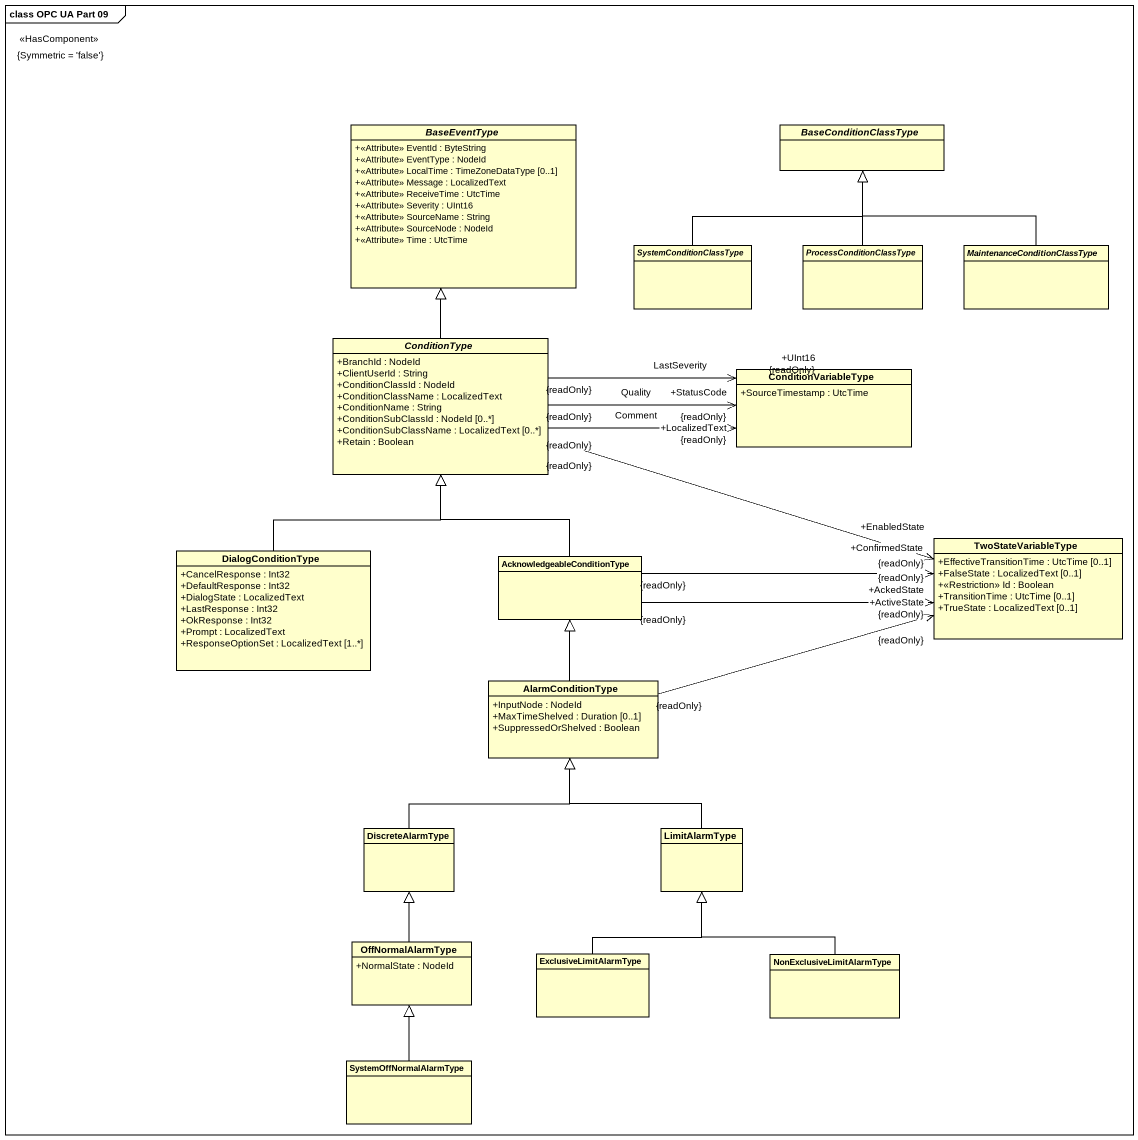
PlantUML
@startuml
mainframe class OPC UA Part 09
hide circle
hide empty members
skinparam classAttributeIconSize 0
abstract class BaseEventType {
  +<<Attribute>> EventId : ByteString
  +<<Attribute>> EventType : NodeId
  +<<Attribute>> LocalTime : TimeZoneDataType [0..1]
  +<<Attribute>> Message : LocalizedText
  +<<Attribute>> ReceiveTime : UtcTime
  +<<Attribute>> Severity : UInt16
  +<<Attribute>> SourceName : String
  +<<Attribute>> SourceNode : NodeId
  +<<Attribute>> Time : UtcTime
}
abstract class BaseConditionClassType
abstract class SystemConditionClassType
abstract class ProcessConditionClassType
abstract class "MaintenanceConditionClassType" as MaintenanceConditionClassTyp
abstract class ConditionType {
  +BranchId : NodeId
  +ClientUserId : String
  +ConditionClassId : NodeId
  +ConditionClassName : LocalizedText
  +ConditionName : String
  +ConditionSubClassId : NodeId [0..*]
  +ConditionSubClassName : LocalizedText [0..*]
  +Retain : Boolean
}
class ConditionVariableType {
  +SourceTimestamp : UtcTime
}
class TwoStateVariableType {
  +EffectiveTransitionTime : UtcTime [0..1]
  +FalseState : LocalizedText [0..1]
  +<<Restriction>> Id : Boolean
  +TransitionTime : UtcTime [0..1]
  +TrueState : LocalizedText [0..1]
}
class DialogConditionType {
  +CancelResponse : Int32
  +DefaultResponse : Int32
  +DialogState : LocalizedText
  +LastResponse : Int32
  +OkResponse : Int32
  +Prompt : LocalizedText
  +ResponseOptionSet : LocalizedText [1..*]
}
class AcknowledgeableConditionType
class AlarmConditionType {
  +InputNode : NodeId
  +MaxTimeShelved : Duration [0..1]
  +SuppressedOrShelved : Boolean
}
class DiscreteAlarmType
class LimitAlarmType
class OffNormalAlarmType {
  +NormalState : NodeId
}
class ExclusiveLimitAlarmType
class NonExclusiveLimitAlarmType
class SystemOffNormalAlarmType
SystemConditionClassType -up-|> BaseConditionClassType
ProcessConditionClassType -up-|> BaseConditionClassType
MaintenanceConditionClassTyp -up-|> BaseConditionClassType
ConditionType -up-|> BaseEventType
ConditionVariableType "+StatusCode\n{readOnly}" <-left- "{readOnly}" ConditionType : Quality
ConditionVariableType "+LocalizedText\n{readOnly}" <-left- "{readOnly}" ConditionType : Comment
ConditionVariableType "+UInt16\n{readOnly}" <-left- "{readOnly}" ConditionType : LastSeverity
TwoStateVariableType "+EnabledState\n{readOnly}" <-left- "{readOnly}" ConditionType : <<HasComponent>>\n{Symmetric = 'false'}
TwoStateVariableType "+AckedState\n{readOnly}" <-left- "{readOnly}" AcknowledgeableConditionType
TwoStateVariableType "+ConfirmedState\n{readOnly}" <-left- "{readOnly}" AcknowledgeableConditionType
TwoStateVariableType "+ActiveState\n{readOnly}" <-left- "{readOnly}" AlarmConditionType
DialogConditionType -up-|> ConditionType
AcknowledgeableConditionType -up-|> ConditionType
AlarmConditionType -up-|> AcknowledgeableConditionType
DiscreteAlarmType -up-|> AlarmConditionType
LimitAlarmType -up-|> AlarmConditionType
OffNormalAlarmType -up-|> DiscreteAlarmType
ExclusiveLimitAlarmType -up-|> LimitAlarmType
NonExclusiveLimitAlarmType -up-|> LimitAlarmType
SystemOffNormalAlarmType -up-|> OffNormalAlarmType
@enduml
